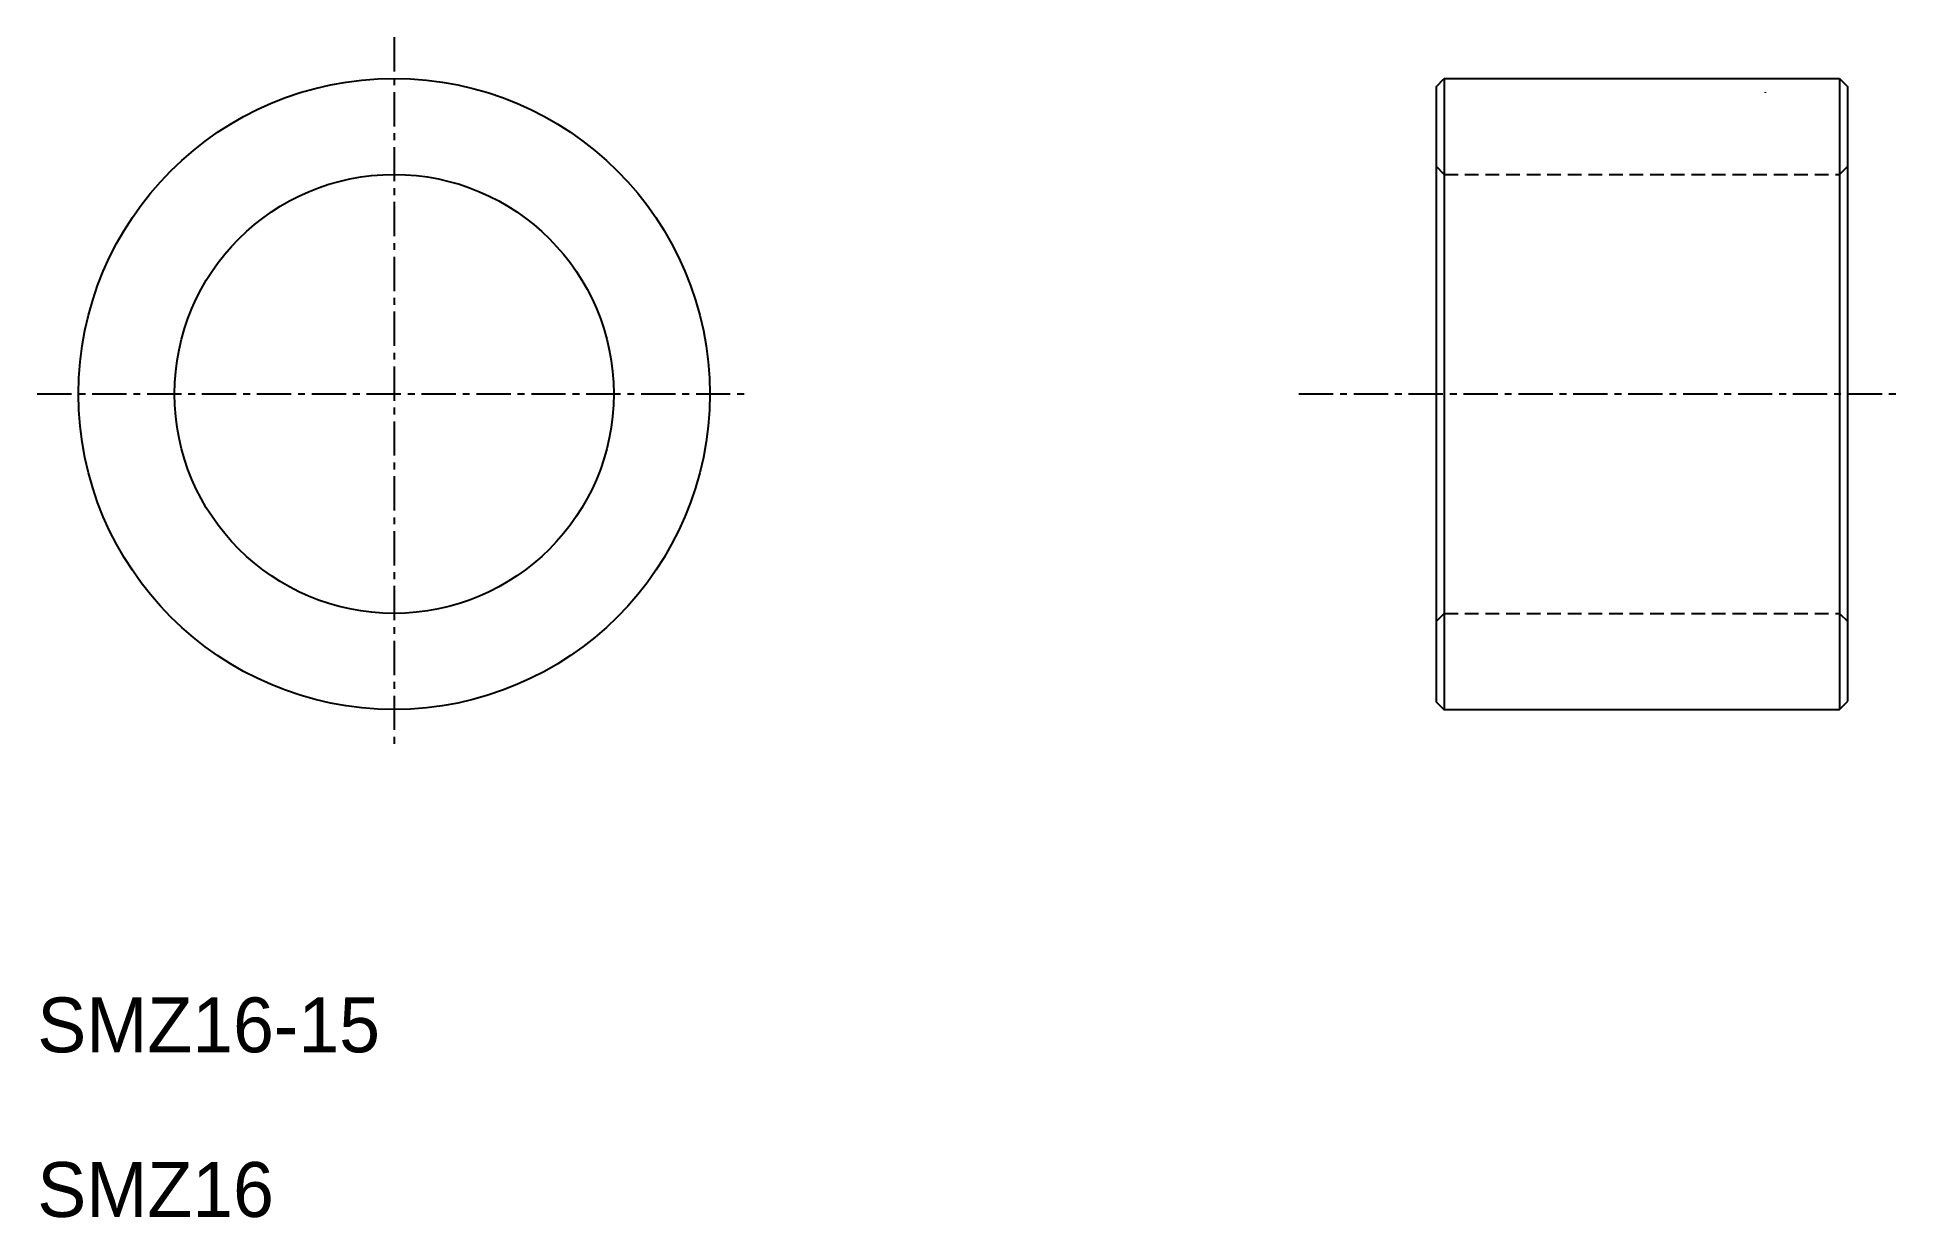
# Model space of a CAD drawing. Extents: x 10 to 78, y 10 to 53.
import ezdxf

# ---------------------------------------------------------------- set-up
doc = ezdxf.new("R2010")
doc.units = 0
doc.linetypes.add('CENTER', pattern=[2, 1.25, -0.25, 0.25, -0.25])
doc.linetypes.add('DASHED', pattern=[0.75, 0.5, -0.25])
doc.layers.get('0').update_dxf_attribs({"linetype": 'CONTINUOUS'})
doc.layers.add('CENTER', color=1, linetype='CENTER')

msp = doc.modelspace()

# ---------------------------------------------------------------- linework, layer by layer
at = {"color": 7, "linetype": 'CONTINUOUS'}
for p, q in [((60.964, 51.2), (61.264, 51.5)), ((60.964, 51.2), (60.964, 28.78)), ((61.264, 51.5), (61.264, 28.48)), ((61.264, 51.5), (75.664, 51.5)), ((72.964, 50.98), (72.964, 51)), ((75.664, 51.5), (75.664, 28.5)), ((75.664, 51.5), (75.964, 51.2)), ((75.964, 28.8), (75.964, 51.2)), ((61.264, 28.48), (60.964, 28.78)), ((75.664, 28.5), (75.964, 28.8)), ((61.244, 28.5), (75.664, 28.5))]:
    msp.add_line(p, q, dxfattribs=at)
at = {"color": 3, "linetype": 'DASHED'}
for p, q in [((61.264, 48), (60.964, 48.3)), ((75.664, 48), (75.964, 48.3)), ((61.264, 48), (75.664, 48)), ((61.264, 32), (60.964, 31.7)), ((61.264, 32), (75.664, 32)), ((75.664, 32), (75.964, 31.7))]:
    msp.add_line(p, q, dxfattribs=at)
at = {"color": 7, "linetype": 'CONTINUOUS'}
for radius in [11.5, 8]:
    msp.add_circle((23, 40), radius, dxfattribs=at)
at = {"layer": 'CENTER', "color": 1, "linetype": 'CENTER'}
for p, q in [((23, 53), (23, 27)), ((10, 40), (36, 40)), ((55.964, 40), (77.964, 40))]:
    msp.add_line(p, q, dxfattribs=at)

# ---------------------------------------------------------------- texts
at = {"color": 7, "linetype": 'CONTINUOUS'}
for s, p in [('SMZ16-15', (10, 16)), ('SMZ16', (10, 10))]:
    msp.add_text(s, height=2, dxfattribs=at).set_placement(p)

doc.saveas('drawing.dxf')
